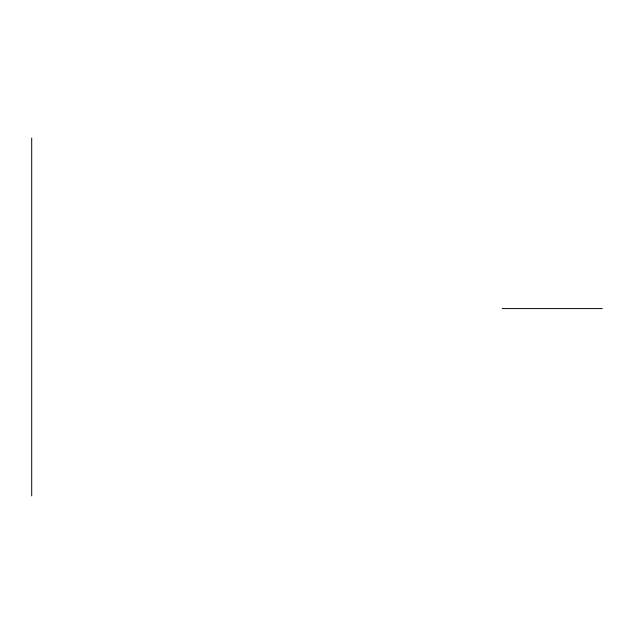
<?xml version="1.0" encoding="UTF-8"?>
<svg xmlns="http://www.w3.org/2000/svg" width="634" height="634" viewBox="0 0 634 634"><rect width="100%" height="100%" fill="white"/><g stroke="black" fill="none" stroke-linecap="round" stroke-linejoin="round"><path stroke-width="0.95" d="M502.286 308.584L602.3 308.584M31.7 138.109L31.7 495.891"/></g></svg>
